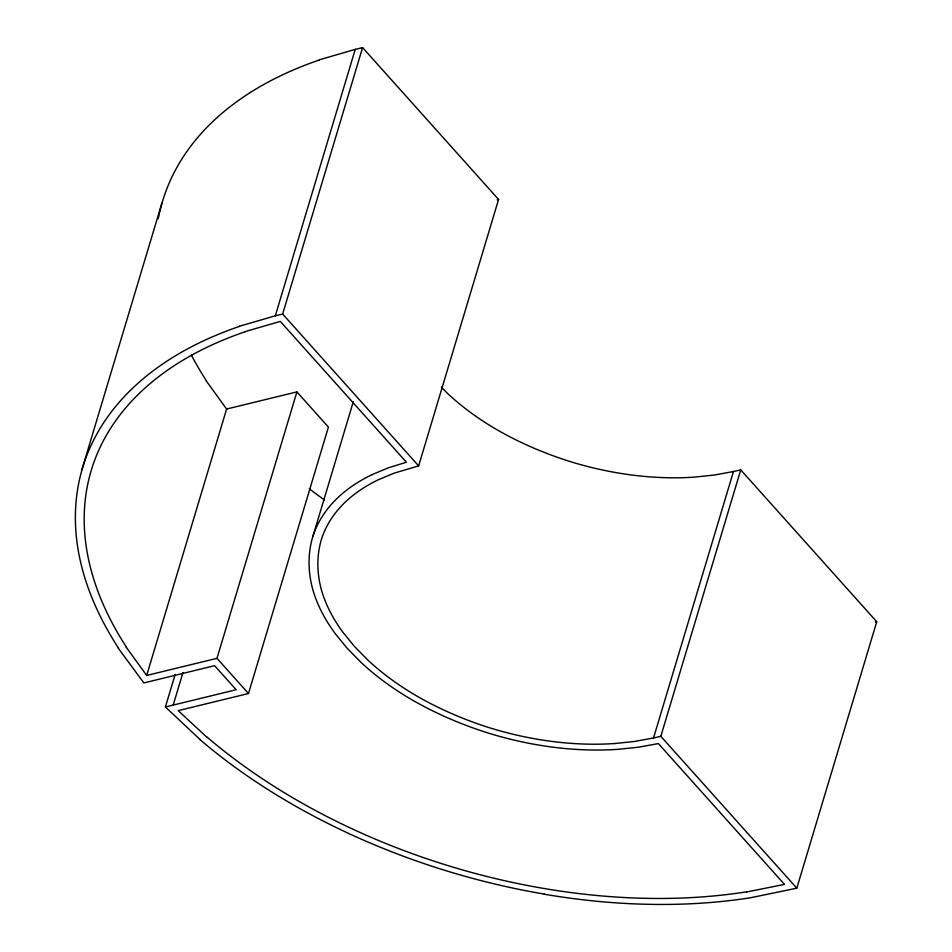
<?xml version="1.0" encoding="UTF-8"?>
<svg xmlns="http://www.w3.org/2000/svg" width="952" height="952" viewBox="0 0 952 952"><rect width="100%" height="100%" fill="white"/><g stroke="black" fill="none" stroke-linecap="round" stroke-linejoin="round"><path stroke-width="1.43" d="M353.311 401.696L312.922 536.321C307.46 553.885 308.008 572.795 313.029 590.395A225.041 134.803 16.7 0 0 335.223 633.627L347.004 648.074L360.677 662.057A225.041 134.803 16.7 0 0 410.003 698.685C435.028 713.31 461.768 724.805 489.423 733.421A236.12 141.443 16.7 0 0 617.908 749.343L638.471 747.213L658.367 743.572L784.496 884.396L746.796 891.941M81.943 469.622L161.876 203.192M226.612 409.027L296.905 391.903L216.973 658.332L146.679 675.456L226.612 409.027L206.179 380.824M239.345 326.25L275.306 315.814L355.239 49.385L362.581 47.6L498.574 199.468L418.642 465.897L394.092 473.168L378.36 479.748A226.838 135.886 16.7 0 0 321.562 538.963C316.362 555.837 316.861 573.985 321.705 590.894A216.187 129.496 16.7 0 0 343.029 632.414L354.334 646.289L367.472 659.712A216.187 129.496 16.7 0 0 414.846 694.889C438.86 708.942 464.552 719.986 491.101 728.256A226.838 135.886 16.7 0 0 614.587 743.524M418.642 465.897L282.649 314.029L362.581 47.6M200.075 739.561L165.398 706.979L175.168 674.385M173.193 705.075L182.974 672.481M206.536 736.919L178.191 710.644L248.484 693.52L328.416 427.091L296.905 391.903M614.599 743.548L634.377 741.477L653.524 737.967L733.457 471.526L740.751 469.883L876.744 621.751L796.812 888.18L751.057 897.653A467.087 279.805 16.7 0 1 544.27 894.214M796.812 888.18L660.819 736.312L740.751 469.883M371.935 474.679L388.285 467.837L406.409 462.22L280.293 321.395L245.009 331.629M319.277 59.821L355.239 49.385M497.242 199.813L498.574 199.468M275.306 315.814L282.649 314.029M165.398 706.979L236.155 689.736L214.616 665.686L143.859 682.929L118.215 648.145M875.376 622.084L876.744 621.751M653.524 737.967L660.819 736.312M733.457 471.526L714.309 475.036L694.543 477.119A226.838 135.886 16.7 0 1 571.033 461.839C544.485 453.533 518.792 442.513 494.778 428.459A216.187 129.496 16.7 0 1 447.404 393.283L441.347 387.083M216.973 658.332L248.484 693.52M126.247 647.265L146.679 675.456M126.509 647.229A459.887 275.485 16.7 0 1 245.152 331.748M312.899 536.321A236.12 141.443 16.7 0 1 371.958 474.703M746.701 891.81A459.887 275.485 16.7 0 1 206.751 736.824M118.512 648.122A469.062 280.983 16.7 0 1 239.487 326.393M544.27 894.083A469.943 281.506 16.7 0 1 199.968 739.609M158.294 218.686A469.062 280.983 16.7 0 1 319.42 59.964M206.441 380.8A459.887 275.485 16.7 0 1 191.435 355.215M324.477 500.014A459.887 275.485 16.7 0 1 309.305 488.757"/></g></svg>
